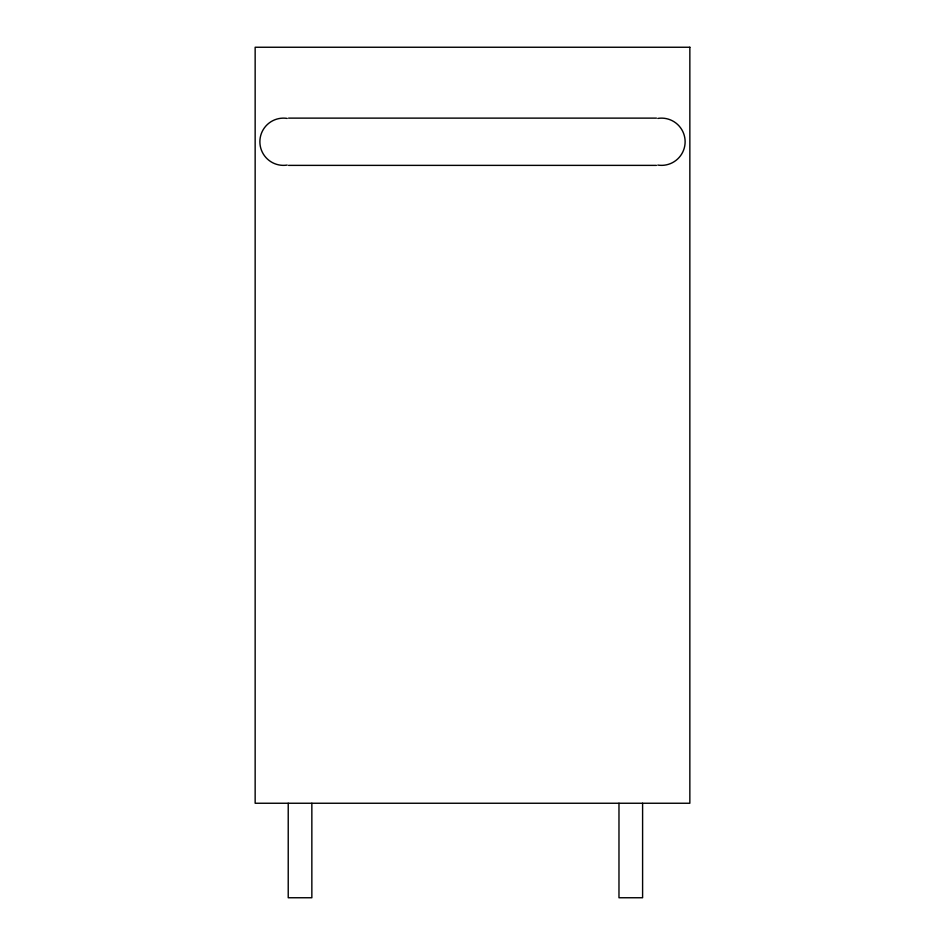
<?xml version="1.0" encoding="UTF-8"?>
<svg xmlns="http://www.w3.org/2000/svg" width="945" height="945" viewBox="0 0 945 945"><rect width="100%" height="100%" fill="white"/><g stroke="black" fill="none" stroke-linecap="round" stroke-linejoin="round"><path stroke-width="1.42" d="M288.568 118.125L656.432 118.125M288.568 165.375L656.432 165.375M642.6 803.25L642.6 897.75L618.975 897.75L618.975 803.25M311.85 803.25L311.85 897.75L288.225 897.75L288.225 803.25M657.803 118.42A23.625 23.625 0 0 1 685.125 141.75A23.625 23.625 0 0 1 657.803 165.08M287.197 165.08A23.625 23.625 0 0 1 259.875 141.75A23.625 23.625 0 0 1 287.197 118.42M689.85 47.25L255.15 47.25L255.15 803.25L689.85 803.25L689.85 47.25"/></g></svg>
